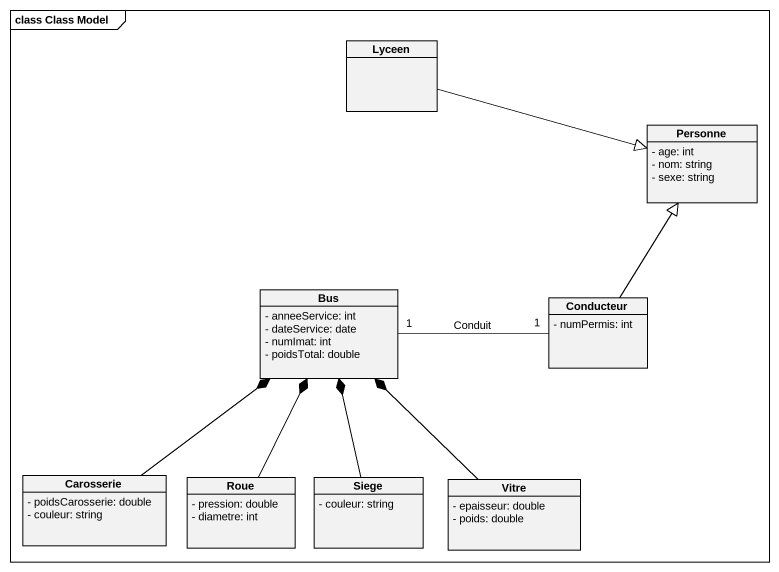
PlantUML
@startuml
mainframe class Class Model
hide circle
hide empty members
skinparam classAttributeIconSize 0
class Lyceen
class Personne {
  - age: int
  - nom: string
  - sexe: string
}
class Bus {
  - anneeService: int
  - dateService: date
  - numImat: int
  - poidsTotal: double
}
class Conducteur {
  - numPermis: int
}
class Carosserie {
  - poidsCarosserie: double
  - couleur: string
}
class Roue {
  - pression: double
  - diametre: int
}
class Siege {
  - couleur: string
}
class Vitre {
  - epaisseur: double
  - poids: double
}
Lyceen -right-|> Personne
Bus "1" -right- "1" Conducteur : Conduit
Conducteur -up-|> Personne
Carosserie -up-* Bus
Roue -up-* Bus
Siege -up-* Bus
Vitre -up-* Bus
@enduml
